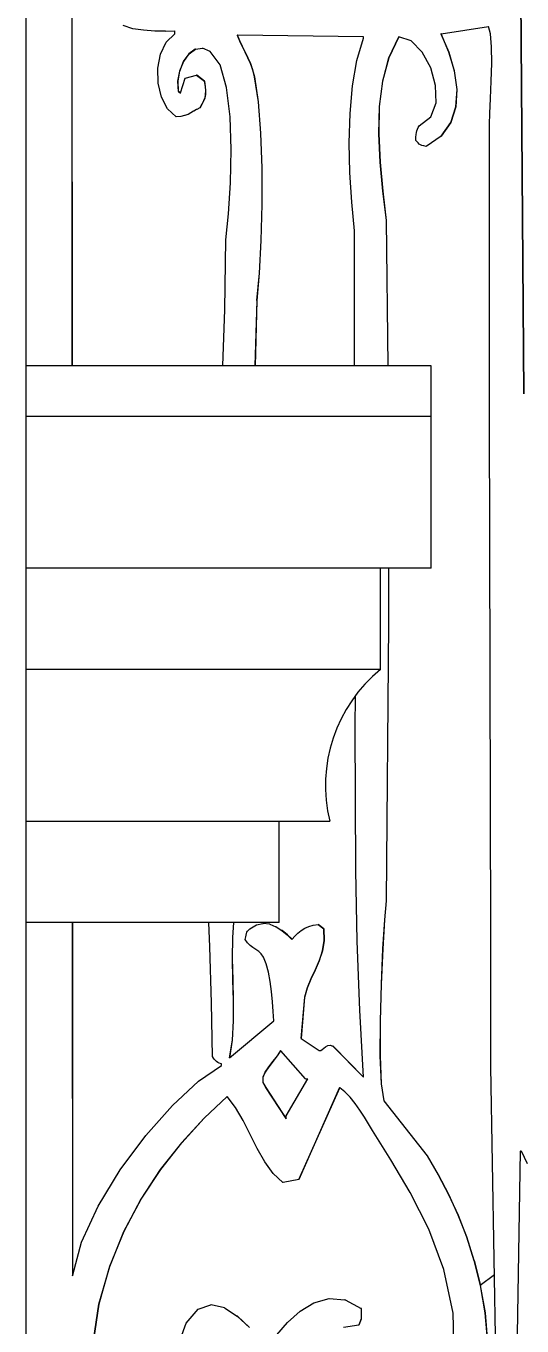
# Model space of a CAD drawing. Header units: inches. Extents: x 3672 to 10975, y -27382 to -746.
# Drawn here: x 4381.78 to 4386.68, y -26769.58 to -26756.74 of the extents above; entities that cross this region are included whole.
import ezdxf

# ---------------------------------------------------------------- set-up
doc = ezdxf.new("R2010")
doc.units = ezdxf.units.IN
doc.header["$LTSCALE"] = 17
doc.header["$MEASUREMENT"] = 0
doc.layers.add('25 BOT BAR', color=12, linetype='Continuous', lineweight=25)

msp = doc.modelspace()

# ---------------------------------------------------------------- linework, layer by layer
for p, q in [((4381.784, -26774.596), (4381.784, -26750.596)), ((4382.232, -26751.189), (4382.238, -26760.096)), ((4382.24, -26760.096), (4382.235, -26751.189)), ((4386.653, -26754.548), (4386.698, -26760.374)), ((4386.7, -26760.372), (4386.655, -26754.548)), ((4382.838, -26756.767), (4382.744, -26756.737)), ((4382.944, -26756.783), (4382.838, -26756.767)), ((4383.054, -26756.791), (4382.944, -26756.783)), ((4383.16, -26756.791), (4383.054, -26756.791)), ((4383.162, -26756.791), (4383.16, -26756.791)), ((4383.162, -26756.791), (4383.253, -26756.788)), ((4383.167, -26756.9), (4383.253, -26756.817)), ((4383.253, -26756.817), (4383.253, -26756.788)), ((4383.87, -26756.832), (4383.893, -26756.888)), ((4383.873, -26756.832), (4383.87, -26756.832)), ((4383.896, -26756.888), (4383.873, -26756.832)), ((4385.116, -26756.846), (4383.873, -26756.832)), ((4385.051, -26757.082), (4385.116, -26756.861)), ((4385.116, -26756.861), (4385.116, -26756.846)), ((4385.464, -26756.846), (4385.365, -26757.054)), ((4385.367, -26757.054), (4385.465, -26756.847)), ((4385.465, -26756.847), (4385.464, -26756.846)), ((4385.587, -26756.888), (4385.465, -26756.847)), ((4385.881, -26756.817), (4385.879, -26756.817)), ((4385.879, -26756.817), (4385.957, -26756.999)), ((4385.881, -26756.817), (4386.35, -26756.744)), ((4385.959, -26756.999), (4385.881, -26756.817)), ((4386.371, -26756.819), (4386.35, -26756.744)), ((4386.381, -26756.947), (4386.371, -26756.819)), ((4383.112, -26757.018), (4383.167, -26756.9)), ((4383.455, -26756.97), (4383.391, -26757.017)), ((4383.393, -26757.017), (4383.457, -26756.97)), ((4383.457, -26756.97), (4383.455, -26756.97)), ((4383.457, -26756.97), (4383.527, -26756.959)), ((4383.601, -26756.993), (4383.527, -26756.959)), ((4383.7, -26757.123), (4383.601, -26756.993)), ((4383.893, -26756.888), (4383.919, -26756.943)), ((4383.896, -26756.888), (4383.893, -26756.888)), ((4383.921, -26756.943), (4383.896, -26756.888)), ((4383.919, -26756.943), (4383.946, -26756.998)), ((4383.921, -26756.943), (4383.919, -26756.943)), ((4383.948, -26756.998), (4383.921, -26756.943)), ((4385.696, -26756.999), (4385.587, -26756.888)), ((4386.382, -26757.108), (4386.381, -26756.947)), ((4383.086, -26757.158), (4383.112, -26757.018)), ((4383.338, -26757.092), (4383.3, -26757.185)), ((4383.302, -26757.185), (4383.34, -26757.092)), ((4383.391, -26757.017), (4383.338, -26757.092)), ((4383.34, -26757.092), (4383.338, -26757.092)), ((4383.34, -26757.092), (4383.393, -26757.017)), ((4383.393, -26757.017), (4383.391, -26757.017)), ((4383.764, -26757.347), (4383.7, -26757.123)), ((4383.946, -26756.998), (4383.973, -26757.054)), ((4383.948, -26756.998), (4383.946, -26756.998)), ((4383.975, -26757.054), (4383.948, -26756.998)), ((4383.973, -26757.054), (4383.999, -26757.112)), ((4383.975, -26757.054), (4383.973, -26757.054)), ((4384.001, -26757.112), (4383.975, -26757.054)), ((4383.999, -26757.112), (4384.021, -26757.174)), ((4384.001, -26757.112), (4383.999, -26757.112)), ((4384.023, -26757.174), (4384.001, -26757.112)), ((4385.007, -26757.333), (4385.051, -26757.082)), ((4385.365, -26757.054), (4385.303, -26757.285)), ((4385.305, -26757.285), (4385.367, -26757.054)), ((4385.367, -26757.054), (4385.365, -26757.054)), ((4385.779, -26757.154), (4385.696, -26756.999)), ((4385.959, -26756.999), (4385.957, -26756.999)), ((4385.957, -26756.999), (4386.012, -26757.184)), ((4386.014, -26757.184), (4385.959, -26756.999)), ((4386.377, -26757.285), (4386.382, -26757.108)), ((4383.09, -26757.304), (4383.086, -26757.158)), ((4383.3, -26757.185), (4383.282, -26757.286)), ((4383.284, -26757.286), (4383.302, -26757.185)), ((4383.302, -26757.185), (4383.3, -26757.185)), ((4383.354, -26757.256), (4383.466, -26757.227)), ((4383.466, -26757.227), (4383.545, -26757.286)), ((4383.469, -26757.227), (4383.466, -26757.227)), ((4383.547, -26757.286), (4383.469, -26757.227)), ((4384.021, -26757.174), (4384.039, -26757.242)), ((4384.023, -26757.174), (4384.021, -26757.174)), ((4384.041, -26757.242), (4384.023, -26757.174)), ((4384.039, -26757.242), (4384.076, -26757.49)), ((4384.041, -26757.242), (4384.039, -26757.242)), ((4384.079, -26757.49), (4384.041, -26757.242)), ((4385.828, -26757.329), (4385.779, -26757.154)), ((4386.014, -26757.184), (4386.012, -26757.184)), ((4386.012, -26757.184), (4386.037, -26757.367)), ((4386.039, -26757.367), (4386.014, -26757.184)), ((4383.122, -26757.442), (4383.09, -26757.304)), ((4383.282, -26757.286), (4383.287, -26757.388)), ((4383.284, -26757.286), (4383.282, -26757.286)), ((4383.289, -26757.388), (4383.284, -26757.286)), ((4383.31, -26757.402), (4383.354, -26757.256)), ((4383.545, -26757.286), (4383.554, -26757.337)), ((4383.547, -26757.286), (4383.545, -26757.286)), ((4383.556, -26757.337), (4383.547, -26757.286)), ((4383.554, -26757.337), (4383.557, -26757.38)), ((4383.556, -26757.337), (4383.554, -26757.337)), ((4383.557, -26757.38), (4383.555, -26757.417)), ((4383.559, -26757.38), (4383.556, -26757.337)), ((4383.559, -26757.38), (4383.557, -26757.38)), ((4383.557, -26757.417), (4383.559, -26757.38)), ((4383.798, -26757.636), (4383.764, -26757.347)), ((4384.983, -26757.606), (4385.007, -26757.333)), ((4385.303, -26757.285), (4385.272, -26757.537)), ((4385.274, -26757.537), (4385.305, -26757.285)), ((4385.305, -26757.285), (4385.303, -26757.285)), ((4385.832, -26757.499), (4385.828, -26757.329)), ((4386.037, -26757.367), (4386.027, -26757.539)), ((4386.029, -26757.539), (4386.039, -26757.367)), ((4386.039, -26757.367), (4386.037, -26757.367)), ((4386.37, -26757.457), (4386.377, -26757.285)), ((4383.181, -26757.558), (4383.122, -26757.442)), ((4383.289, -26757.388), (4383.287, -26757.388)), ((4383.31, -26757.402), (4383.289, -26757.388)), ((4383.289, -26757.388), (4383.309, -26757.403)), ((4383.309, -26757.403), (4383.31, -26757.402)), ((4383.537, -26757.481), (4383.521, -26757.513)), ((4383.523, -26757.513), (4383.539, -26757.481)), ((4383.548, -26757.45), (4383.537, -26757.481)), ((4383.539, -26757.481), (4383.537, -26757.481)), ((4383.539, -26757.481), (4383.551, -26757.45)), ((4383.555, -26757.417), (4383.548, -26757.45)), ((4383.551, -26757.45), (4383.548, -26757.45)), ((4383.551, -26757.45), (4383.557, -26757.417)), ((4383.557, -26757.417), (4383.555, -26757.417)), ((4384.076, -26757.49), (4384.1, -26757.799)), ((4384.079, -26757.49), (4384.076, -26757.49)), ((4384.103, -26757.799), (4384.079, -26757.49)), ((4385.781, -26757.639), (4385.832, -26757.499)), ((4386.364, -26757.605), (4386.37, -26757.457)), ((4383.265, -26757.637), (4383.181, -26757.558)), ((4383.267, -26757.637), (4383.265, -26757.637)), ((4383.311, -26757.633), (4383.267, -26757.637)), ((4383.313, -26757.633), (4383.311, -26757.633)), ((4383.349, -26757.625), (4383.313, -26757.633)), ((4383.351, -26757.625), (4383.349, -26757.625)), ((4383.381, -26757.613), (4383.351, -26757.625)), ((4383.383, -26757.613), (4383.381, -26757.613)), ((4383.41, -26757.598), (4383.383, -26757.613)), ((4383.412, -26757.598), (4383.41, -26757.598)), ((4383.437, -26757.582), (4383.412, -26757.598)), ((4383.439, -26757.582), (4383.437, -26757.582)), ((4383.467, -26757.566), (4383.439, -26757.582)), ((4383.469, -26757.566), (4383.467, -26757.566)), ((4383.5, -26757.549), (4383.469, -26757.566)), ((4383.521, -26757.513), (4383.5, -26757.549)), ((4383.502, -26757.549), (4383.5, -26757.549)), ((4383.502, -26757.549), (4383.523, -26757.513)), ((4383.523, -26757.513), (4383.521, -26757.513)), ((4383.809, -26757.959), (4383.798, -26757.636)), ((4384.975, -26757.894), (4384.983, -26757.606)), ((4385.272, -26757.537), (4385.266, -26757.804)), ((4385.268, -26757.804), (4385.274, -26757.537)), ((4385.274, -26757.537), (4385.272, -26757.537)), ((4385.666, -26757.725), (4385.781, -26757.639)), ((4386.027, -26757.539), (4385.977, -26757.695)), ((4385.979, -26757.695), (4386.029, -26757.539)), ((4386.029, -26757.539), (4386.027, -26757.539)), ((4386.361, -26757.71), (4386.364, -26757.605)), ((4385.643, -26757.775), (4385.649, -26757.76)), ((4385.649, -26757.76), (4385.656, -26757.743)), ((4385.656, -26757.743), (4385.666, -26757.725)), ((4385.977, -26757.695), (4385.881, -26757.828)), ((4385.883, -26757.828), (4385.979, -26757.695)), ((4385.979, -26757.695), (4385.977, -26757.695)), ((4386.361, -26760.565), (4386.361, -26757.71)), ((4384.1, -26757.799), (4384.112, -26758.145)), ((4384.103, -26757.799), (4384.1, -26757.799)), ((4384.114, -26758.145), (4384.103, -26757.799)), ((4384.981, -26758.188), (4384.975, -26757.894)), ((4385.268, -26757.804), (4385.266, -26757.804)), ((4385.266, -26757.804), (4385.279, -26758.084)), ((4385.281, -26758.084), (4385.268, -26757.804)), ((4385.632, -26757.871), (4385.633, -26757.838)), ((4385.645, -26757.885), (4385.632, -26757.871)), ((4385.633, -26757.838), (4385.635, -26757.812)), ((4385.635, -26757.812), (4385.638, -26757.792)), ((4385.638, -26757.792), (4385.643, -26757.775)), ((4385.656, -26757.896), (4385.645, -26757.885)), ((4385.881, -26757.828), (4385.735, -26757.93)), ((4385.883, -26757.828), (4385.881, -26757.828)), ((4383.802, -26758.289), (4383.809, -26757.959)), ((4385.667, -26757.906), (4385.656, -26757.896)), ((4385.679, -26757.914), (4385.667, -26757.906)), ((4385.693, -26757.92), (4385.679, -26757.914)), ((4385.711, -26757.925), (4385.693, -26757.92)), ((4385.733, -26757.93), (4385.711, -26757.925)), ((4385.735, -26757.93), (4385.733, -26757.93)), ((4384.112, -26758.145), (4384.113, -26758.505)), ((4384.114, -26758.145), (4384.112, -26758.145)), ((4384.115, -26758.505), (4384.114, -26758.145)), ((4385.281, -26758.084), (4385.279, -26758.084)), ((4385.279, -26758.084), (4385.306, -26758.371)), ((4385.308, -26758.371), (4385.281, -26758.084)), ((4384.999, -26758.481), (4384.981, -26758.188)), ((4383.783, -26758.596), (4383.802, -26758.289)), ((4385.306, -26758.371), (4385.34, -26758.662)), ((4385.308, -26758.371), (4385.306, -26758.371)), ((4385.342, -26758.662), (4385.308, -26758.371)), ((4384.113, -26758.505), (4384.103, -26758.858)), ((4384.106, -26758.858), (4384.115, -26758.505)), ((4384.115, -26758.505), (4384.113, -26758.505)), ((4385.026, -26758.764), (4384.999, -26758.481)), ((4383.758, -26758.852), (4383.783, -26758.596)), ((4385.34, -26758.662), (4385.356, -26760.096)), ((4385.342, -26758.662), (4385.34, -26758.662)), ((4385.358, -26760.096), (4385.342, -26758.662)), ((4385.026, -26760.096), (4385.026, -26758.764)), ((4383.747, -26759.54), (4383.758, -26758.852)), ((4384.103, -26758.858), (4384.086, -26759.181)), ((4384.088, -26759.181), (4384.106, -26758.858)), ((4384.106, -26758.858), (4384.103, -26758.858)), ((4384.086, -26759.181), (4384.061, -26759.452)), ((4384.063, -26759.452), (4384.088, -26759.181)), ((4384.088, -26759.181), (4384.086, -26759.181)), ((4383.726, -26760.096), (4383.747, -26759.54)), ((4384.061, -26759.452), (4384.044, -26760.096)), ((4384.063, -26759.452), (4384.046, -26760.096)), ((4384.063, -26759.452), (4384.061, -26759.452)), ((4386.372, -26765.718), (4386.361, -26760.565)), ((4385.363, -26762.096), (4385.363, -26762.643)), ((4385.365, -26762.643), (4385.365, -26762.096)), ((4385.363, -26762.643), (4385.34, -26765.381)), ((4385.342, -26765.381), (4385.365, -26762.643)), ((4385.365, -26762.643), (4385.363, -26762.643)), ((4385.035, -26763.665), (4385.036, -26763.355)), ((4385.036, -26764.374), (4385.035, -26763.665)), ((4385.041, -26765.081), (4385.036, -26764.374)), ((4385.054, -26765.779), (4385.041, -26765.081)), ((4385.34, -26765.381), (4385.323, -26765.568)), ((4385.326, -26765.568), (4385.342, -26765.381)), ((4385.342, -26765.381), (4385.34, -26765.381)), ((4382.241, -26765.596), (4382.244, -26769.085)), ((4382.246, -26769.076), (4382.244, -26765.596)), ((4383.598, -26765.834), (4383.59, -26765.596)), ((4383.833, -26765.596), (4383.822, -26765.744)), ((4383.824, -26765.744), (4383.835, -26765.596)), ((4385.323, -26765.568), (4385.305, -26765.856)), ((4385.308, -26765.856), (4385.326, -26765.568)), ((4385.326, -26765.568), (4385.323, -26765.568)), ((4383.953, -26765.738), (4383.956, -26765.719)), ((4383.956, -26765.719), (4383.96, -26765.704)), ((4383.96, -26765.704), (4383.965, -26765.692)), ((4383.965, -26765.692), (4383.972, -26765.682)), ((4383.972, -26765.682), (4383.981, -26765.671)), ((4383.981, -26765.671), (4383.994, -26765.659)), ((4383.994, -26765.659), (4384.058, -26765.618)), ((4384.058, -26765.618), (4384.123, -26765.604)), ((4384.125, -26765.604), (4384.123, -26765.604)), ((4384.123, -26765.604), (4384.124, -26765.604)), ((4384.125, -26765.604), (4384.124, -26765.604)), ((4384.188, -26765.613), (4384.125, -26765.604)), ((4384.19, -26765.613), (4384.188, -26765.613)), ((4384.19, -26765.613), (4384.251, -26765.638)), ((4384.253, -26765.638), (4384.251, -26765.638)), ((4384.253, -26765.638), (4384.31, -26765.675)), ((4384.312, -26765.675), (4384.31, -26765.675)), ((4384.31, -26765.675), (4384.363, -26765.718)), ((4384.365, -26765.718), (4384.312, -26765.675)), ((4384.365, -26765.718), (4384.363, -26765.718)), ((4384.363, -26765.718), (4384.409, -26765.762)), ((4384.41, -26765.76), (4384.365, -26765.718)), ((4384.437, -26765.729), (4384.467, -26765.699)), ((4384.467, -26765.699), (4384.5, -26765.673)), ((4384.5, -26765.673), (4384.536, -26765.652)), ((4384.536, -26765.652), (4384.575, -26765.634)), ((4384.575, -26765.634), (4384.618, -26765.622)), ((4384.618, -26765.622), (4384.667, -26765.615)), ((4384.667, -26765.615), (4384.723, -26765.659)), ((4384.669, -26765.615), (4384.667, -26765.615)), ((4384.725, -26765.659), (4384.669, -26765.615)), ((4384.723, -26765.659), (4384.727, -26765.772)), ((4384.725, -26765.659), (4384.723, -26765.659)), ((4384.729, -26765.772), (4384.725, -26765.659)), ((4386.372, -26767.02), (4386.372, -26765.718)), ((4383.616, -26766.388), (4383.598, -26765.834)), ((4383.822, -26765.744), (4383.82, -26765.952)), ((4383.824, -26765.744), (4383.822, -26765.744)), ((4383.822, -26765.952), (4383.824, -26765.744)), ((4383.949, -26765.762), (4383.953, -26765.738)), ((4383.971, -26765.795), (4383.949, -26765.762)), ((4383.996, -26765.821), (4383.971, -26765.795)), ((4384.024, -26765.842), (4383.996, -26765.821)), ((4384.053, -26765.861), (4384.024, -26765.842)), ((4384.409, -26765.762), (4384.41, -26765.76)), ((4384.41, -26765.76), (4384.437, -26765.729)), ((4384.727, -26765.772), (4384.71, -26765.875)), ((4384.712, -26765.875), (4384.729, -26765.772)), ((4384.729, -26765.772), (4384.727, -26765.772)), ((4385.078, -26766.461), (4385.054, -26765.779)), ((4385.305, -26765.856), (4385.29, -26766.204)), ((4385.292, -26766.204), (4385.308, -26765.856)), ((4385.308, -26765.856), (4385.305, -26765.856)), ((4383.82, -26765.952), (4383.825, -26766.161)), ((4383.822, -26765.952), (4383.82, -26765.952)), ((4383.827, -26766.161), (4383.822, -26765.952)), ((4384.081, -26765.882), (4384.053, -26765.861)), ((4384.107, -26765.906), (4384.081, -26765.882)), ((4384.128, -26765.937), (4384.107, -26765.906)), ((4384.156, -26766.004), (4384.128, -26765.937)), ((4384.679, -26765.971), (4384.639, -26766.063)), ((4384.641, -26766.063), (4384.681, -26765.971)), ((4384.71, -26765.875), (4384.679, -26765.971)), ((4384.681, -26765.971), (4384.679, -26765.971)), ((4384.681, -26765.971), (4384.712, -26765.875)), ((4384.712, -26765.875), (4384.71, -26765.875)), ((4384.178, -26766.086), (4384.156, -26766.004)), ((4384.195, -26766.179), (4384.178, -26766.086)), ((4384.639, -26766.063), (4384.597, -26766.152)), ((4384.6, -26766.152), (4384.641, -26766.063)), ((4384.641, -26766.063), (4384.639, -26766.063)), ((4383.827, -26766.161), (4383.825, -26766.161)), ((4383.825, -26766.161), (4383.83, -26766.367)), ((4383.832, -26766.367), (4383.827, -26766.161)), ((4384.208, -26766.277), (4384.195, -26766.179)), ((4384.56, -26766.241), (4384.532, -26766.332)), ((4384.535, -26766.332), (4384.562, -26766.241)), ((4384.597, -26766.152), (4384.56, -26766.241)), ((4384.562, -26766.241), (4384.56, -26766.241)), ((4384.562, -26766.241), (4384.6, -26766.152)), ((4384.6, -26766.152), (4384.597, -26766.152)), ((4385.29, -26766.204), (4385.28, -26766.57)), ((4385.282, -26766.57), (4385.292, -26766.204)), ((4385.292, -26766.204), (4385.29, -26766.204)), ((4383.832, -26766.367), (4383.83, -26766.367)), ((4383.83, -26766.367), (4383.83, -26766.567)), ((4383.832, -26766.567), (4383.832, -26766.367)), ((4384.217, -26766.378), (4384.208, -26766.277)), ((4384.532, -26766.332), (4384.499, -26766.742)), ((4384.501, -26766.742), (4384.535, -26766.332)), ((4384.535, -26766.332), (4384.532, -26766.332)), ((4383.624, -26766.918), (4383.616, -26766.388)), ((4384.224, -26766.475), (4384.217, -26766.378)), ((4384.229, -26766.567), (4384.224, -26766.475)), ((4385.116, -26767.121), (4385.078, -26766.461)), ((4383.794, -26766.931), (4384.229, -26766.567)), ((4383.83, -26766.567), (4383.819, -26766.757)), ((4383.822, -26766.757), (4383.832, -26766.567)), ((4383.832, -26766.567), (4383.83, -26766.567)), ((4385.28, -26766.57), (4385.279, -26766.912)), ((4385.282, -26766.57), (4385.28, -26766.57)), ((4385.281, -26766.912), (4385.282, -26766.57)), ((4384.501, -26766.742), (4384.499, -26766.742)), ((4384.501, -26766.742), (4384.678, -26766.859)), ((4383.819, -26766.757), (4383.792, -26766.933)), ((4383.794, -26766.931), (4383.822, -26766.757)), ((4383.822, -26766.757), (4383.819, -26766.757)), ((4384.297, -26766.859), (4384.264, -26766.912)), ((4384.266, -26766.912), (4384.298, -26766.861)), ((4384.298, -26766.861), (4384.297, -26766.859)), ((4384.544, -26767.138), (4384.298, -26766.861)), ((4384.678, -26766.859), (4384.694, -26766.858)), ((4384.694, -26766.858), (4384.709, -26766.849)), ((4384.709, -26766.849), (4384.725, -26766.835)), ((4384.725, -26766.835), (4384.742, -26766.822)), ((4384.742, -26766.822), (4384.762, -26766.811)), ((4384.762, -26766.811), (4384.785, -26766.808)), ((4384.787, -26766.808), (4384.785, -26766.808)), ((4384.787, -26766.808), (4384.813, -26766.816)), ((4384.815, -26766.816), (4384.813, -26766.816)), ((4384.813, -26766.816), (4385.116, -26767.123)), ((4385.116, -26767.121), (4384.815, -26766.816)), ((4383.485, -26767.163), (4383.713, -26767.006)), ((4383.636, -26766.934), (4383.624, -26766.918)), ((4383.646, -26766.948), (4383.636, -26766.934)), ((4383.655, -26766.959), (4383.646, -26766.948)), ((4383.665, -26766.968), (4383.655, -26766.959)), ((4383.677, -26766.977), (4383.665, -26766.968)), ((4383.692, -26766.984), (4383.677, -26766.977)), ((4383.713, -26766.991), (4383.692, -26766.984)), ((4383.713, -26767.006), (4383.713, -26766.991)), ((4383.792, -26766.933), (4383.794, -26766.931)), ((4384.223, -26766.965), (4384.18, -26767.019)), ((4384.182, -26767.019), (4384.225, -26766.965)), ((4384.264, -26766.912), (4384.223, -26766.965)), ((4384.225, -26766.965), (4384.223, -26766.965)), ((4384.225, -26766.965), (4384.266, -26766.912)), ((4384.266, -26766.912), (4384.264, -26766.912)), ((4385.281, -26766.912), (4385.279, -26766.912)), ((4385.279, -26766.912), (4385.29, -26767.188)), ((4385.292, -26767.188), (4385.281, -26766.912)), ((4384.144, -26767.072), (4384.122, -26767.124)), ((4384.124, -26767.124), (4384.122, -26767.124)), ((4384.122, -26767.124), (4384.122, -26767.175)), ((4384.124, -26767.124), (4384.146, -26767.072)), ((4384.124, -26767.175), (4384.124, -26767.124)), ((4384.18, -26767.019), (4384.144, -26767.072)), ((4384.146, -26767.072), (4384.144, -26767.072)), ((4384.146, -26767.072), (4384.182, -26767.019)), ((4384.182, -26767.019), (4384.18, -26767.019)), ((4384.353, -26767.504), (4384.566, -26767.138)), ((4384.544, -26767.138), (4384.566, -26767.138)), ((4385.116, -26767.123), (4385.116, -26767.121)), ((4386.451, -26771.559), (4386.372, -26767.02)), ((4383.229, -26767.402), (4383.485, -26767.163)), ((4384.124, -26767.175), (4384.122, -26767.175)), ((4384.122, -26767.175), (4384.151, -26767.225)), ((4384.153, -26767.225), (4384.124, -26767.175)), ((4384.153, -26767.225), (4384.151, -26767.225)), ((4384.151, -26767.225), (4384.353, -26767.533)), ((4384.353, -26767.53), (4384.153, -26767.225)), ((4384.88, -26767.225), (4384.476, -26768.133)), ((4384.478, -26768.133), (4384.882, -26767.227)), ((4384.882, -26767.227), (4384.88, -26767.225)), ((4384.933, -26767.266), (4384.882, -26767.227)), ((4384.985, -26767.319), (4384.933, -26767.266)), ((4385.292, -26767.188), (4385.29, -26767.188)), ((4385.29, -26767.188), (4385.318, -26767.357)), ((4385.32, -26767.357), (4385.292, -26767.188)), ((4383.769, -26767.313), (4383.542, -26767.529)), ((4383.544, -26767.529), (4383.77, -26767.314)), ((4383.77, -26767.314), (4383.769, -26767.313)), ((4383.852, -26767.423), (4383.77, -26767.314)), ((4385.034, -26767.382), (4384.985, -26767.319)), ((4385.081, -26767.449), (4385.034, -26767.382)), ((4385.32, -26767.357), (4385.318, -26767.357)), ((4385.318, -26767.357), (4385.744, -26767.899)), ((4385.746, -26767.899), (4385.32, -26767.357)), ((4382.965, -26767.7), (4383.229, -26767.402)), ((4383.927, -26767.551), (4383.852, -26767.423)), ((4384.353, -26767.53), (4384.353, -26767.504)), ((4385.126, -26767.519), (4385.081, -26767.449)), ((4385.206, -26767.65), (4385.126, -26767.519)), ((4383.542, -26767.529), (4383.32, -26767.77)), ((4383.323, -26767.77), (4383.544, -26767.529)), ((4383.544, -26767.529), (4383.542, -26767.529)), ((4383.997, -26767.689), (4383.927, -26767.551)), ((4384.353, -26767.533), (4384.353, -26767.53)), ((4385.385, -26767.938), (4385.206, -26767.65)), ((4382.714, -26768.039), (4382.965, -26767.7)), ((4383.32, -26767.77), (4383.111, -26768.036)), ((4383.113, -26768.036), (4383.323, -26767.77)), ((4383.323, -26767.77), (4383.32, -26767.77)), ((4384.067, -26767.828), (4383.997, -26767.689)), ((4384.141, -26767.96), (4384.067, -26767.828)), ((4385.746, -26767.899), (4385.744, -26767.899)), ((4385.744, -26767.899), (4385.854, -26768.087)), ((4385.856, -26768.087), (4385.746, -26767.899)), ((4386.664, -26767.855), (4386.619, -26770.592)), ((4386.621, -26770.592), (4386.666, -26767.855)), ((4386.666, -26767.855), (4386.664, -26767.855)), ((4386.666, -26767.855), (4386.675, -26767.855)), ((4386.735, -26767.98), (4386.675, -26767.855)), ((4382.496, -26768.396), (4382.714, -26768.039)), ((4383.111, -26768.036), (4382.918, -26768.328)), ((4382.92, -26768.328), (4383.113, -26768.036)), ((4383.113, -26768.036), (4383.111, -26768.036)), ((4384.224, -26768.074), (4384.141, -26767.96)), ((4385.578, -26768.263), (4385.385, -26767.938)), ((4384.319, -26768.162), (4384.224, -26768.074)), ((4384.321, -26768.162), (4384.319, -26768.162)), ((4384.476, -26768.133), (4384.321, -26768.162)), ((4384.478, -26768.133), (4384.476, -26768.133)), ((4385.856, -26768.087), (4385.854, -26768.087)), ((4385.854, -26768.087), (4385.956, -26768.282)), ((4385.958, -26768.282), (4385.856, -26768.087)), ((4385.76, -26768.625), (4385.578, -26768.263)), ((4385.956, -26768.282), (4386.049, -26768.486)), ((4385.958, -26768.282), (4385.956, -26768.282)), ((4386.051, -26768.486), (4385.958, -26768.282)), ((4382.332, -26768.752), (4382.496, -26768.396)), ((4382.918, -26768.328), (4382.749, -26768.646)), ((4382.751, -26768.646), (4382.92, -26768.328)), ((4382.92, -26768.328), (4382.918, -26768.328)), ((4386.051, -26768.486), (4386.049, -26768.486)), ((4386.049, -26768.486), (4386.133, -26768.701)), ((4386.135, -26768.701), (4386.051, -26768.486)), ((4382.749, -26768.646), (4382.608, -26768.991)), ((4382.61, -26768.991), (4382.751, -26768.646)), ((4382.751, -26768.646), (4382.749, -26768.646)), ((4385.909, -26769.023), (4385.76, -26768.625)), ((4382.246, -26769.076), (4382.332, -26768.752)), ((4386.133, -26768.701), (4386.206, -26768.932)), ((4386.135, -26768.701), (4386.133, -26768.701)), ((4386.208, -26768.932), (4386.135, -26768.701)), ((4386.208, -26768.932), (4386.206, -26768.932)), ((4386.206, -26768.932), (4386.268, -26769.181)), ((4386.208, -26768.932), (4386.27, -26769.181)), ((4382.608, -26768.991), (4382.502, -26769.363)), ((4382.504, -26769.363), (4382.61, -26768.991)), ((4382.61, -26768.991), (4382.608, -26768.991)), ((4386.001, -26769.455), (4385.909, -26769.023)), ((4382.244, -26769.085), (4382.246, -26769.076)), ((4386.27, -26769.181), (4386.268, -26769.181)), ((4386.268, -26769.181), (4386.316, -26769.451)), ((4386.269, -26769.176), (4386.408, -26769.072)), ((4386.318, -26769.451), (4386.27, -26769.181)), ((4384.627, -26769.351), (4384.776, -26769.309)), ((4384.778, -26769.309), (4384.776, -26769.309)), ((4384.778, -26769.309), (4384.932, -26769.322)), ((4384.935, -26769.322), (4384.932, -26769.322)), ((4384.935, -26769.322), (4385.093, -26769.407)), ((4382.502, -26769.363), (4382.449, -26769.721)), ((4382.451, -26769.721), (4382.504, -26769.363)), ((4382.504, -26769.363), (4382.502, -26769.363)), ((4383.366, -26769.553), (4383.483, -26769.413)), ((4383.483, -26769.413), (4383.61, -26769.37)), ((4383.612, -26769.37), (4383.61, -26769.37)), ((4383.612, -26769.37), (4383.612, -26769.37)), ((4383.742, -26769.4), (4383.612, -26769.37)), ((4383.744, -26769.4), (4383.742, -26769.4)), ((4383.744, -26769.4), (4383.87, -26769.482)), ((4384.365, -26769.545), (4384.489, -26769.435)), ((4384.489, -26769.435), (4384.627, -26769.351)), ((4385.095, -26769.407), (4385.093, -26769.407)), ((4385.093, -26769.407), (4385.093, -26769.509)), ((4385.095, -26769.509), (4385.095, -26769.407)), ((4386.318, -26769.451), (4386.316, -26769.451)), ((4386.316, -26769.451), (4386.347, -26769.824)), ((4386.349, -26769.824), (4386.318, -26769.451)), ((4383.31, -26769.706), (4383.366, -26769.553)), ((4383.872, -26769.482), (4383.87, -26769.482)), ((4383.87, -26769.482), (4383.989, -26769.594)), ((4383.991, -26769.594), (4383.872, -26769.482)), ((4384.259, -26769.667), (4384.365, -26769.545)), ((4384.918, -26769.593), (4385.071, -26769.568)), ((4385.093, -26769.509), (4385.071, -26769.568)), ((4385.073, -26769.568), (4385.071, -26769.568)), ((4385.073, -26769.568), (4385.095, -26769.509)), ((4385.095, -26769.509), (4385.093, -26769.509)), ((4386.014, -26769.92), (4386.001, -26769.455))]:
    msp.add_line(p, q)
at = {"layer": '25 BOT BAR'}
for p, q in [((4381.784, -26780.971), (4381.784, -26682.596)), ((4385.784, -26760.096), (4381.784, -26760.096)), ((4385.784, -26760.596), (4385.784, -26760.096)), ((4385.784, -26760.596), (4381.784, -26760.596)), ((4385.784, -26762.096), (4385.784, -26760.596)), ((4385.784, -26762.096), (4381.784, -26762.096)), ((4385.284, -26763.096), (4385.284, -26762.096)), ((4385.284, -26763.096), (4381.784, -26763.096)), ((4384.784, -26764.596), (4381.784, -26764.596)), ((4384.284, -26765.596), (4384.284, -26764.596)), ((4384.284, -26765.596), (4381.784, -26765.596))]:
    msp.add_line(p, q, dxfattribs=at)
msp.add_arc((4386.223, -26764.242), 1.483, 129.3404, 193.7898, dxfattribs=at)

doc.saveas('drawing.dxf')
